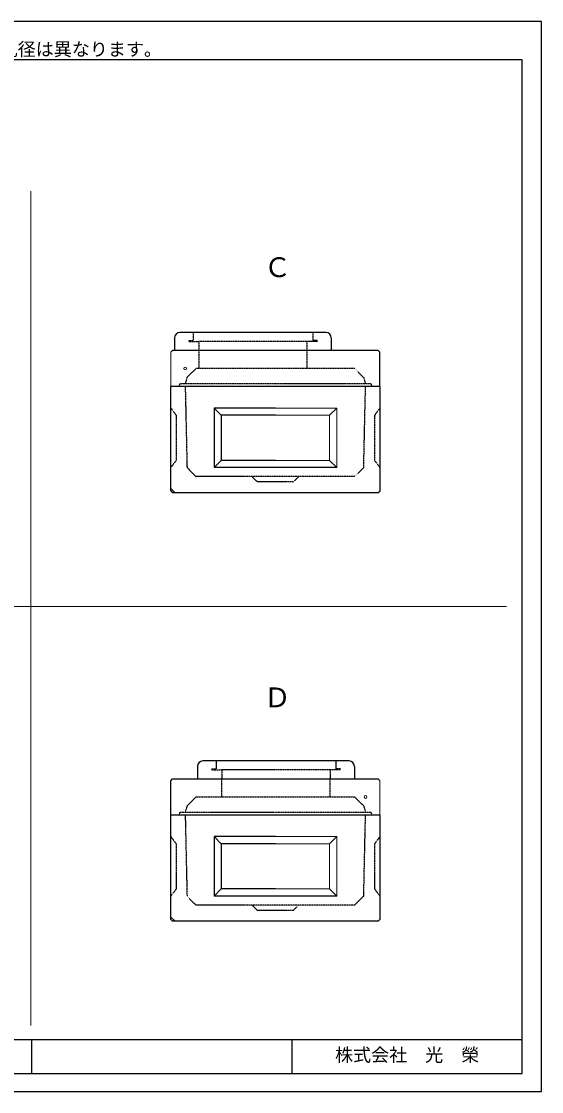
# Model space of a CAD drawing. Units: millimetres, scale not verified. Extents: x -420 to 421, y -297 to 297.
# Drawn here: x 132 to 421, y -297 to 297 of the extents above; entities that cross this region are included whole.
import ezdxf
from ezdxf.enums import TextEntityAlignment as Align

# ---------------------------------------------------------------- set-up
doc = ezdxf.new("R2010")
doc.units = ezdxf.units.MM
doc.linetypes.add('USER2', pattern=[4.7625, 3.175, -1.5875])
doc.layers.add('0-0', color=7, linetype='Continuous')
for name, color, linetype, lineweight in [('0-1_0', 9, 'Continuous', 25), ('0-2_dims', 7, 'Continuous', 18), ('0-3_pen1実線', 4, 'Continuous', 13), ('0-4_pen2実線', 3, 'Continuous', 13), ('0-5_pen3実線', 7, 'Continuous', 25), ('0-6_pen4実線', 7, 'Continuous', 25), ('0-7_pen2破線', 3, 'USER2', 25), ('0-9_draw', 7, 'Continuous', 13)]:
    doc.layers.add(name, color=color, linetype=linetype, lineweight=lineweight)
doc.styles.add('ＭＳ ゴシック', font='')
doc.styles.get('ＭＳ ゴシック').set_extended_font_data('MS Gothic')

# ---------------------------------------------------------------- blocks, each defined once
blk = doc.blocks.new('部分図 1')
at = {"layer": '0-1_0'}
blk.add_lwpolyline([(0, 0), (16824, 0), (16824, 11878), (0, 11878)], close=True, dxfattribs=at)
at = {"layer": '0-2_dims'}
for p, q in [((11159.96, 731.96), (11159.96, 9993)), ((16434, 5383), (5700, 5383))]:
    blk.add_line(p, q, dxfattribs=at)
at = {"layer": '0-3_pen1実線'}
for p, q in [((13021.67, 8320.12), (13015.71, 8326.07)), ((12757.83, 6646), (12710.93, 6692.9)), ((13277.87, 3564.12), (13271.91, 3570.07)), ((12757.83, 1890), (12710.93, 1936.9))]:
    blk.add_line(p, q, dxfattribs=at)
at = {"layer": '0-4_pen2実線'}
for p, q in [((12909.67, 8338.07), (12909.67, 8326.07)), ((13165.87, 3582.07), (13165.87, 3570.07))]:
    blk.add_line(p, q, dxfattribs=at)
for centre in [(12870.93, 8026), (14870.93, 3270)]:
    blk.add_circle(centre, 16, dxfattribs=at)
at = {"layer": '0-5_pen3実線'}
for p, q in [((12751.67, 8366.07), (12751.67, 8226.07)), ((14431.67, 8426.07), (12811.67, 8426.07)), ((14491.67, 8366.07), (14491.67, 8226.07)), ((15010.93, 8226), (12730.93, 8226)), ((15030.93, 8206), (15010.93, 8226)), ((15030.93, 7826), (15030.93, 8206)), ((12710.93, 6666), (12710.93, 7826)), ((15030.93, 7826), (12710.93, 7826)), ((13870.93, 7586), (13190.93, 7586)), ((13190.93, 7586), (13190.93, 6926)), ((13190.93, 7586), (13270.93, 7506)), ((13270.93, 7006), (13190.93, 6926)), ((14550.93, 6926), (13190.93, 6926)), ((13870.93, 7006), (13270.93, 7006)), ((12710.93, 6666), (12730.93, 6646)), ((15010.93, 6646), (12730.93, 6646)), ((13007.87, 3610.07), (13007.87, 3470.07)), ((14687.87, 3670.07), (13067.87, 3670.07)), ((14747.87, 3610.07), (14747.87, 3470.07)), ((12710.93, 3450), (12730.93, 3470)), ((12710.93, 3070), (12710.93, 3450)), ((12730.93, 3470), (15010.93, 3470)), ((12710.93, 3070), (15030.93, 3070)), ((12710.93, 1910), (12710.93, 3070)), ((13870.93, 2830), (13190.93, 2830)), ((13190.93, 2830), (13190.93, 2170)), ((13190.93, 2830), (13270.93, 2750)), ((13270.93, 2250), (13190.93, 2170)), ((14550.93, 2170), (13190.93, 2170)), ((13870.93, 2250), (13270.93, 2250)), ((12710.93, 1910), (12730.93, 1890)), ((15010.93, 1890), (12730.93, 1890)), ((11164, 580), (11164, 200))]:
    blk.add_line(p, q, dxfattribs=at)
for points in [[(15030.93, 7826), (15030.93, 6666), (15010.93, 6646)], [(13870.93, 7506), (13270.93, 7506), (13270.93, 7006)], [(15030.93, 3070), (15030.93, 1910), (15010.93, 1890)], [(13870.93, 2750), (13270.93, 2750), (13270.93, 2250)]]:
    blk.add_lwpolyline(points, dxfattribs=at)
for centre, start, end in [((12811.67, 8366.07), 90, 180), ((14431.67, 8366.07), 0, 90), ((13067.87, 3610.07), 90, 180), ((14687.87, 3610.07), 0, 90)]:
    blk.add_arc(centre, 60, start, end, dxfattribs=at)
at = {"layer": '0-6_pen4実線'}
for p, q in [((200, 580), (16610, 580)), ((14055, 580), (14055, 200))]:
    blk.add_line(p, q, dxfattribs=at)
blk.add_lwpolyline([(200, 200), (16610, 200), (16610, 11452), (200, 11452)], close=True, dxfattribs=at)
at = {"layer": '0-7_pen2破線'}
for p, q in [((12909.67, 8338.07), (12957.67, 8338.07)), ((12909.67, 8326.07), (13021.67, 8326.07)), ((12957.67, 8426.07), (12957.67, 8338.07)), ((13021.67, 8326.07), (13021.67, 8226.07)), ((14333.67, 8326.07), (13021.67, 8326.07)), ((14221.67, 8326.07), (14221.67, 8226.07)), ((14285.67, 8426.07), (14285.67, 8326.07)), ((14333.67, 8338.07), (14285.67, 8338.07)), ((14333.67, 8338.07), (14333.67, 8326.07)), ((13020.93, 8226), (13020.93, 8026)), ((14220.93, 8226), (14220.93, 8026)), ((12890.93, 7926), (12990.93, 8026)), ((13870.93, 8026), (12990.93, 8026)), ((14750.93, 8026), (13870.93, 8026)), ((14750.93, 8026), (14850.93, 7926)), ((12810.93, 7856), (12800.93, 7826)), ((13870.93, 7856), (12810.93, 7856)), ((12890.93, 7926), (12870.93, 7856)), ((14930.93, 7856), (13870.93, 7856)), ((14850.93, 7926), (14870.93, 7856)), ((14930.93, 7856), (14940.93, 7826)), ((12870.93, 7826), (12890.93, 6926)), ((14850.93, 6926), (14870.93, 7826)), ((12710.93, 7586), (12770.93, 7506)), ((12770.93, 7506), (12770.93, 7006)), ((12770.93, 7006), (12710.93, 6926)), ((12890.93, 6926), (12990.93, 6826)), ((14750.93, 6826), (14850.93, 6926)), ((14750.93, 6826), (12990.93, 6826)), ((14070.93, 6766), (14130.93, 6826)), ((13165.87, 3582.07), (13213.87, 3582.07)), ((13165.87, 3570.07), (13277.87, 3570.07)), ((13213.87, 3670.07), (13213.87, 3582.07)), ((13277.87, 3570.07), (13277.87, 3470.07)), ((14589.87, 3570.07), (13277.87, 3570.07)), ((14477.87, 3570.07), (14477.87, 3470.07)), ((14541.87, 3670.07), (14541.87, 3570.07)), ((14589.87, 3582.07), (14541.87, 3582.07)), ((14589.87, 3582.07), (14589.87, 3570.07)), ((13274.93, 3470), (13274.93, 3270)), ((14474.93, 3470), (14474.93, 3270)), ((12990.93, 3270), (12890.93, 3170)), ((12990.93, 3270), (13870.93, 3270)), ((13870.93, 3270), (14750.93, 3270)), ((14850.93, 3170), (14750.93, 3270)), ((12810.93, 3100), (12800.93, 3070)), ((12810.93, 3100), (13870.93, 3100)), ((12890.93, 3170), (12870.93, 3100)), ((13870.93, 3100), (14930.93, 3100)), ((14850.93, 3170), (14870.93, 3100)), ((14930.93, 3100), (14940.93, 3070)), ((12870.93, 3070), (12890.93, 2170)), ((14850.93, 2170), (14870.93, 3070)), ((12710.93, 2830), (12770.93, 2750)), ((12770.93, 2750), (12770.93, 2250)), ((12770.93, 2250), (12710.93, 2170)), ((12890.93, 2170), (12990.93, 2070)), ((14750.93, 2070), (14850.93, 2170)), ((14750.93, 2070), (12990.93, 2070)), ((14070.93, 2010), (14130.93, 2070))]:
    blk.add_line(p, q, dxfattribs=at)
for points in [[(15030.93, 7586), (14970.93, 7506), (14970.93, 7006), (15030.93, 6926)], [(14070.93, 6766), (13670.93, 6766), (13610.93, 6826)], [(15030.93, 2830), (14970.93, 2750), (14970.93, 2250), (15030.93, 2170)], [(14070.93, 2010), (13670.93, 2010), (13610.93, 2070)]]:
    blk.add_lwpolyline(points, dxfattribs=at)
at = {"layer": '0-9_draw'}
for p, q in [((12710.93, 8206), (12730.93, 8226)), ((12710.93, 8206), (12710.93, 7826)), ((14550.93, 7586), (13870.93, 7586)), ((14470.93, 7506), (13870.93, 7506)), ((14550.93, 7586), (14470.93, 7506)), ((14470.93, 7506), (14470.93, 7006)), ((14550.93, 7586), (14550.93, 6926)), ((14470.93, 7006), (13870.93, 7006)), ((14470.93, 7006), (14550.93, 6926)), ((15030.93, 3450), (15010.93, 3470)), ((15030.93, 3450), (15030.93, 3070)), ((14550.93, 2830), (13870.93, 2830)), ((14470.93, 2750), (13870.93, 2750)), ((14550.93, 2830), (14470.93, 2750)), ((14470.93, 2750), (14470.93, 2250)), ((14550.93, 2830), (14550.93, 2170)), ((14470.93, 2250), (13870.93, 2250)), ((14470.93, 2250), (14550.93, 2170))]:
    blk.add_line(p, q, dxfattribs=at)
at = {"layer": '0-2_dims', "style": 'ＭＳ ゴシック'}
for s, height, p in [('※ＦＥＰ管メーカー・継手メーカーに依り、削孔径は異なります。', 146.6, (6613.66, 11451.93)), ('Ｃ', 219.9, (13744.01, 8973.8)), ('Ｄ', 219.9, (13742.21, 4199.4))]:
    blk.add_text(s, height=height, dxfattribs=at).set_placement(p, align=Align.BOTTOM_LEFT)
at = {"layer": '0-5_pen3実線', "style": 'ＭＳ ゴシック'}
blk.add_text('株式会社\u3000光\u3000榮', height=146.6, dxfattribs=at).set_placement((14533, 290), align=Align.BOTTOM_LEFT)

msp = doc.modelspace()

# ---------------------------------------------------------------- block references
at = {"layer": '0-0', "xscale": 0.05, "yscale": 0.05}
msp.add_blockref('部分図 1', (-420.5, -297), dxfattribs=at)

doc.saveas('drawing.dxf')
